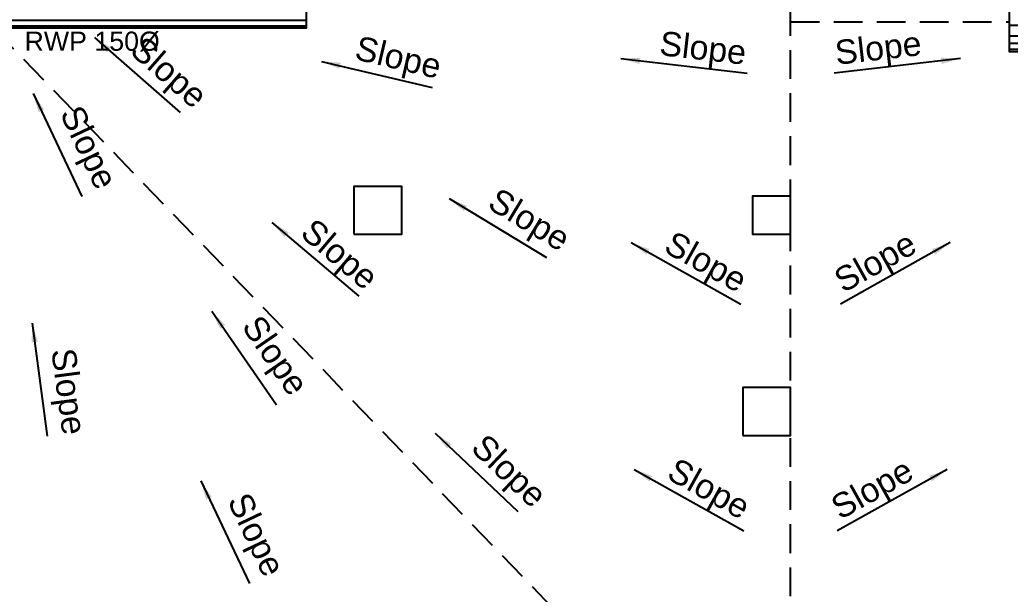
# Model space of a CAD drawing. Extents: x 7897917 to 8423973, y -6487334 to -6173396.
# Drawn here: x 8247953 to 8263473, y -6456465 to -6447471 of the extents above; entities that cross this region are included whole.
import ezdxf

# ---------------------------------------------------------------- set-up
doc = ezdxf.new("R2010")
doc.units = 0
doc.header["$LTSCALE"] = 600
doc.header["$MEASUREMENT"] = 0
doc.linetypes.add('HIDDEN', pattern=[0.375, 0.25, -0.125])
for name, color, linetype in [('A-text', 7, 'CONTINUOUS'), ('LA-column', 3, 'CONTINUOUS'), ('LINE', 8, 'CONTINUOUS'), ('RAINWATER PIPE', 53, 'CONTINUOUS'), ('Ridge', 53, 'CONTINUOUS'), ('S-Col-Hatch', 30, 'CONTINUOUS'), ('Valley', 7, 'CONTINUOUS')]:
    doc.layers.add(name, color=color, linetype=linetype)
doc.styles.add('ARIAL', font='arial.ttf')
doc.styles.add('ROMANS', font='romans.shx')
doc.dimstyles.new('MM', dxfattribs={"dimscale": 0, "dimtxt": 200, "dimasz": 150, "dimexe": 40, "dimexo": 50, "dimgap": 50, "dimtad": 1, "dimdec": 0, "dimzin": 0, "dimdsep": 46, "dimtxsty": 'ROMANS', "dimblk": 'OBLIQUE', "dimcen": 0.09, "dimdle": 40, "dimclrd": 5, "dimclre": 5, "dimclrt": 6, "dimadec": 0, "dimazin": 0, "dimtfac": 1, "dimtdec": 0, "dimtofl": 0, "dimtmove": 0, "dimatfit": 3, "dimfxl": 1, "dimfrac": 2, "dimtolj": 1, "dimtzin": 0, "dimarcsym": 0})

# ---------------------------------------------------------------- blocks, each defined once
blk = doc.blocks.new('A$C2D12074D')
at = {"layer": 'S-Col-Hatch', "color": 8, "linetype": 'Continuous'}
for p, q in [((-18048, -8469, -17), (0, -8469, -17)), ((-18048, -8553, -17), (0, -8553, -17))]:
    blk.add_line(p, q, dxfattribs=at)
at = {"layer": 'S-Col-Hatch', "linetype": 'Continuous'}
blk.add_lwpolyline([(-18048, 0), (0, 0), (0, -8590), (-18048, -8590)], close=True, dxfattribs=at)
blk = doc.blocks.new('A$C7FF54E45')
at = {"layer": 'S-Col-Hatch', "color": 8, "linetype": 'Continuous'}
for p, q in [((-15530, -8930, -19), (15530, -8930, -19)), ((-15530, -9098, -19), (15530, -9098, -19)), ((-15530, -9214, -19), (15530, -9214, -19)), ((-15530, -9304, -19), (15530, -9304, -19))]:
    blk.add_line(p, q, dxfattribs=at)
at = {"layer": 'S-Col-Hatch', "linetype": 'Continuous'}
blk.add_lwpolyline([(-15530, 0), (15530, 0), (15530, -9345), (-15530, -9345)], close=True, dxfattribs=at)

msp = doc.modelspace()

# ---------------------------------------------------------------- linework, layer by layer
at = {"layer": 'LA-column', "color": 8, "flags": 128}
for points, elevation in [([(8253188.3, -6450830.039), (8253938.3, -6450830.039), (8253938.3, -6450080.039), (8253188.3, -6450080.039)], 10.308), ([(8260032.3, -6450230.039), (8259432.3, -6450230.039), (8259432.3, -6450830.039), (8260032.3, -6450830.039)], 10.308), ([(8259282.3, -6453980.116), (8260032.3, -6453980.116), (8260032.3, -6453230.116), (8259282.3, -6453230.116)], 10.117)]:
    msp.add_lwpolyline(points, close=True, dxfattribs=dict(at, elevation=elevation))
at = {"layer": 'Ridge', "linetype": 'HIDDEN', "ltscale": 3}
msp.add_line((8260032.21, -6460545.251, 2.894), (8260032.21, -6447220.168, 2.894), dxfattribs=at)
at = {"layer": 'Ridge', "linetype": 'HIDDEN', "ltscale": 3, "elevation": 2.894}
msp.add_lwpolyline([(8260032.21, -6447505.057), (8263462.301, -6447505.057)], dxfattribs=at)
at = {"layer": 'Valley', "linetype": 'HIDDEN', "ltscale": 3, "elevation": 2.894}
msp.add_lwpolyline([(8235289.708, -6460545.256), (8247544.209, -6447600.214), (8260032.21, -6460545.297)], dxfattribs=at)

# ---------------------------------------------------------------- block references
at = {"layer": 'LINE'}
for name, p in [('A$C7FF54E45', (8278992.256, -6438625.084, 8.216)), ('A$C2D12074D', (8252437.848, -6439010.005, 2.894))]:
    msp.add_blockref(name, p, dxfattribs=at)

# ---------------------------------------------------------------- texts
at = {"layer": 'A-text', "color": 0, "lineweight": 15, "style": 'ARIAL'}
for rotation, p in [(353.4694108, (8257963.047, -6448021.64, 2.894)), (6.5305892, (8260750.075, -6448176.332, 2.894)), (318.8321556, (8249657.795, -6447986.786, 2.894)), (346.7118512, (8253180.552, -6448084.72, 2.894)), (295.4049875, (8248574.71, -6448935.051, 2.894)), (328.8670815, (8255261.047, -6450408.044, 2.894)), (319.6801988, (8252327.646, -6450843.555, 2.894)), (330.7902868, (8258021.722, -6451091.284, 2.894)), (29.2097132, (8260855.53, -6451755.035, 2.894)), (304.59187, (8251418.463, -6452273.318, 2.894)), (277.5602177, (8248445.252, -6452642.805, 2.894)), (316.4866615, (8255001.557, -6454200.555, 2.894)), (330.7902868, (8258070.123, -6454643.493, 2.894)), (29.2097132, (8260807.129, -6455307.243, 2.894)), (295.4049875, (8251199.795, -6454999.058, 2.894))]:
    msp.add_text('Slope', height=380.16, rotation=rotation, dxfattribs=at).set_placement(p)
at = {"layer": 'RAINWATER PIPE', "color": 6, "style": 'ARIAL'}
msp.add_text('RWP 150%%C', height=300, dxfattribs=at).set_placement((8248027.389, -6447956.262, 2.596))

# ---------------------------------------------------------------- leaders
at = {"layer": 'A-text', "color": 0, "lineweight": 15}
for points in [[(8249121.645, -6447747.162, 2.894), (8250463.671, -6448920.687, 2.894)], [(8252679.335, -6448121.782, 2.894), (8254414.353, -6448531.544, 2.894)], [(8257372.834, -6448078.907, 2.894), (8259350.803, -6448305.338, 2.894)], [(8262691.585, -6448078.907, 2.894), (8260713.616, -6448305.338, 2.894)], [(8248162.433, -6448625.248, 2.894), (8248927.257, -6450235.601, 2.894)], [(8254680.644, -6450271.238, 2.894), (8256206.624, -6451192.964, 2.894)], [(8251904.477, -6450642.956, 2.894), (8253263.724, -6451796.49, 2.894)], [(8257531.297, -6450958.799, 2.894), (8259252.737, -6451921.262, 2.894)], [(8262533.122, -6450958.799, 2.894), (8260811.683, -6451921.262, 2.894)], [(8250962.012, -6452033.311, 2.894), (8251974.127, -6453500.9, 2.894)], [(8248147.745, -6452221.568, 2.894), (8248382.298, -6453988.819, 2.894)], [(8254463.982, -6453942.491, 2.894), (8255756.857, -6455169.955, 2.894)], [(8257579.698, -6454511.007, 2.894), (8259301.138, -6455473.47, 2.894)], [(8262484.721, -6454511.007, 2.894), (8260763.282, -6455473.47, 2.894)], [(8250787.518, -6454689.254, 2.894), (8251552.342, -6456299.608, 2.894)]]:
    msp.add_leader(points, dimstyle='MM', override={"dimscale": 1, "dimasz": 300, "dimtad": 0}, dxfattribs=at)

doc.saveas('drawing.dxf')
